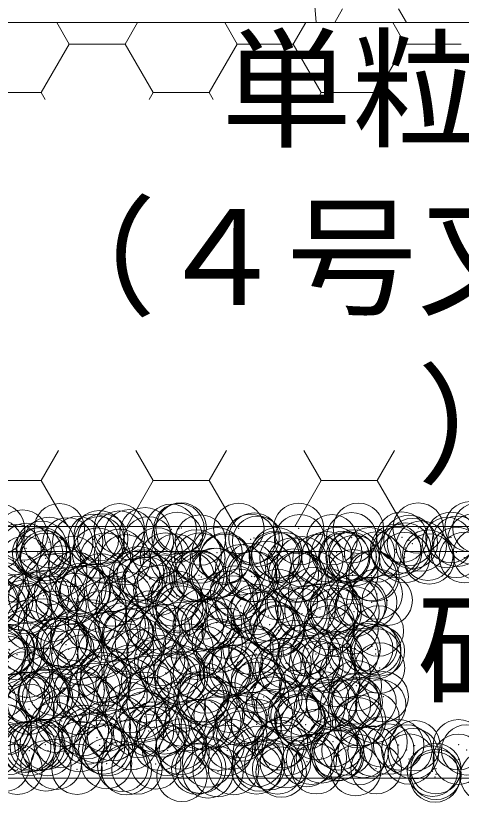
# Model space of a CAD drawing. Units: millimetres at full size; details may follow other scales. Extents: x 47228 to 87734, y -20408 to -2620.
# Drawn here: x 78688.6 to 78865.4, y -16026.1 to -15713.9 of the extents above; entities that cross this region are included whole.
import ezdxf
from ezdxf.enums import TextEntityAlignment as Align

# ---------------------------------------------------------------- set-up
doc = ezdxf.new("R2010")
doc.units = ezdxf.units.MM
doc.header["$LTSCALE"] = 40
doc.header["$PDMODE"] = 32
doc.header["$PDSIZE"] = 20
doc.linetypes.add('USER1', pattern=[1.35, 0.75, -0.6])
for name, color, linetype, lineweight in [('0_2', 7, 'Continuous', 5), ('本体', 2, 'Continuous', 13), ('ﾊｯﾁﾝｸﾞ', 7, 'Continuous', 5)]:
    doc.layers.add(name, color=color, linetype=linetype, lineweight=lineweight)
doc.styles.add('ＭＳ ゴシック', font='')
doc.styles.get('ＭＳ ゴシック').set_extended_font_data('MS Gothic')

msp = doc.modelspace()

# ---------------------------------------------------------------- linework, layer by layer
at = {"layer": '本体'}
for p, q in [((78798.8, -15616.6), (78807.89, -15716.6)), ((78648.8, -15716.6), (79098.8, -15716.6))]:
    msp.add_line(p, q, dxfattribs=at)
at = {"layer": 'ﾊｯﾁﾝｸﾞ'}
for p, q in [((78815.18, -15716.6), (78818.34, -15711.14)), ((78843.72, -15716.6), (78840.56, -15711.14)), ((78709.84, -15725.14), (78704.91, -15716.6)), ((78732.06, -15725.14), (78736.99, -15716.6)), ((78776.51, -15725.14), (78771.58, -15716.6)), ((78798.74, -15725.14), (78803.67, -15716.6)), ((78843.19, -15725.14), (78838.26, -15716.6)), ((78698.72, -15744.38), (78709.84, -15725.14)), ((78709.84, -15725.14), (78732.06, -15725.14)), ((78743.17, -15744.39), (78732.06, -15725.14)), ((78765.4, -15744.38), (78776.51, -15725.14)), ((78776.51, -15725.14), (78798.74, -15725.14)), ((78809.85, -15744.39), (78798.74, -15725.14)), ((78832.07, -15744.38), (78843.19, -15725.14)), ((78843.19, -15725.14), (78865.41, -15725.14)), ((78676.5, -15744.39), (78698.73, -15744.39)), ((78700.34, -15747.18), (78698.72, -15744.39)), ((78741.56, -15747.18), (78743.17, -15744.38)), ((78743.18, -15744.39), (78765.4, -15744.39)), ((78767.01, -15747.18), (78765.4, -15744.39)), ((78808.24, -15747.18), (78809.85, -15744.38)), ((78809.85, -15744.39), (78832.07, -15744.39)), ((78833.69, -15747.18), (78832.07, -15744.39)), ((78698.72, -15898.36), (78705.61, -15886.43)), ((78743.17, -15898.36), (78736.29, -15886.43)), ((78765.4, -15898.36), (78772.29, -15886.43)), ((78809.85, -15898.36), (78802.96, -15886.43)), ((78832.07, -15898.36), (78838.96, -15886.43)), ((78676.5, -15898.36), (78698.73, -15898.36)), ((78709.25, -15916.6), (78698.72, -15898.36)), ((78732.65, -15916.6), (78743.17, -15898.36)), ((78743.18, -15898.36), (78765.4, -15898.36)), ((78775.93, -15916.6), (78765.4, -15898.36)), ((78799.32, -15916.6), (78809.85, -15898.36)), ((78809.85, -15898.36), (78832.07, -15898.36)), ((78842.6, -15916.6), (78832.07, -15898.36))]:
    msp.add_line(p, q, dxfattribs=at)
at = {"layer": 'ﾊｯﾁﾝｸﾞ', "linetype": 'USER1', "lineweight": 9}
msp.add_lwpolyline([(79108.8, -15706.6), (79358.8, -15706.6), (79358.8, -15926.6), (78388.8, -15926.6), (78388.8, -15706.6), (78638.8, -15706.6)], dxfattribs=at)
at = {"layer": 'ﾊｯﾁﾝｸﾞ', "lineweight": 20}
for points in [[(79348.8, -15716.6), (79348.8, -15916.6), (78398.8, -15916.6), (78398.8, -15716.6)], [(78398.8, -15916.6), (79348.8, -15916.6), (79348.8, -16016.6), (78398.8, -16016.6)]]:
    msp.add_lwpolyline(points, close=True, dxfattribs=at)
at = {"layer": 'ﾊｯﾁﾝｸﾞ'}
for p in [(78682.21, -15917.58), (78705.94, -15917.54), (78729.67, -15917.5), (78750.3, -15917.73), (78753.4, -15917.45), (78754.27, -15917.21), (78777.13, -15917.41), (78800.86, -15917.37), (78824.58, -15917.32), (78848.31, -15917.28), (78868.92, -15916.75), (78872.04, -15917.24), (78691.25, -15920.02), (78721.74, -15920.28), (78723.15, -15921.57), (78729.79, -15920.43), (78733.76, -15919.91), (78739.95, -15919.09), (78752.68, -15920.95), (78783.17, -15921.22), (78821.87, -15921.13), (78841.82, -15920.87), (78861.31, -15920.97), (78870.05, -15921.69), (78681.25, -15923.67), (78698.93, -15924.49), (78701.83, -15922.93), (78709.28, -15923.13), (78713.25, -15922.61), (78719.44, -15921.79), (78721.78, -15922.68), (78741.27, -15922.77), (78761.85, -15922.03), (78781.8, -15921.77), (78784.58, -15922.5), (78801.29, -15921.87), (78814.11, -15921.89), (78844.61, -15922.15), (78846.01, -15923.44), (78849.54, -15924.39), (78859.89, -15923.03), (78863.85, -15922.51), (78688.77, -15925.83), (78692.74, -15925.31), (78697.31, -15927.2), (78698.84, -15926.97), (78721.04, -15927.16), (78729.78, -15927.64), (78744.77, -15927.12), (78760.27, -15927.9), (78768.5, -15927.08), (78792.23, -15927.03), (78815.96, -15926.99), (78822.83, -15927.91), (78829.02, -15927.09), (78839.37, -15925.73), (78839.69, -15926.95), (78843.34, -15925.21), (78863.42, -15926.9), (78872.07, -15927.76), (78692.01, -15930.47), (78700.24, -15928.25), (78700.52, -15929.25), (78711.5, -15930.56), (78724.25, -15929.21), (78732.08, -15929.82), (78747.98, -15929.17), (78752.03, -15929.57), (78761.67, -15929.19), (78771.52, -15929.66), (78771.71, -15929.12), (78791.21, -15928.58), (78792.1, -15928.92), (78795.44, -15929.08), (78802.32, -15930.61), (78808.51, -15929.79), (78812.05, -15928.66), (78818.86, -15928.43), (78819.17, -15929.04), (78821.7, -15928.84), (78823.1, -15930.13), (78831.54, -15928.76), (78842.9, -15928.99), (78852.12, -15928.02), (78852.64, -15929.51), (78866.63, -15928.95), (78777.84, -15933.83), (78781.81, -15933.31), (78788, -15932.5), (78798.35, -15931.13), (78688.36, -15936.66), (78706.87, -15934.33), (78712.09, -15936.62), (78722.26, -15937.36), (78735.82, -15936.58), (78737.36, -15934.59), (78738.76, -15935.88), (78757.33, -15936.53), (78759.55, -15936.54), (78761.3, -15936.01), (78762.33, -15936.71), (78767.49, -15935.2), (78768.3, -15935.26), (78782.28, -15936.46), (78783.28, -15936.49), (78798.79, -15935.53), (78800.2, -15936.81), (78801.77, -15936.55), (78807.01, -15936.45), (78822.35, -15935.81), (78829.73, -15936.2), (78830.74, -15936.41), (78681.73, -15938.36), (78702.31, -15937.61), (78736.82, -15939.23), (78740.78, -15938.71), (78741.75, -15937.45), (78746.98, -15937.9), (78683.96, -15941.02), (78705.96, -15943.3), (78714.45, -15941.28), (78715.86, -15942.57), (78716.31, -15941.93), (78720.27, -15941.41), (78726.47, -15940.6), (78745.39, -15941.95), (78775.89, -15942.21), (78777.29, -15943.5), (78792.58, -15943.6), (78806.83, -15942.89), (78812.53, -15943.35), (78832.02, -15943.44), (78679.73, -15946.33), (78685.45, -15946), (78692.49, -15945.15), (78695.8, -15944.63), (78699.76, -15944.11), (78703.46, -15946.29), (78711.98, -15945.25), (78727.19, -15946.24), (78732.56, -15944.5), (78750.92, -15946.2), (78752.51, -15944.25), (78772, -15944.34), (78774.65, -15946.16), (78798.38, -15946.11), (78822.11, -15946.07), (78829.86, -15946.71), (78836.05, -15945.9), (78679.25, -15946.81), (78682.95, -15948.38), (78691.55, -15947.97), (78692.95, -15949.25), (78706.68, -15948.33), (78722.49, -15948.64), (78730.41, -15948.29), (78752.98, -15948.9), (78754.14, -15948.25), (78777.87, -15948.2), (78783.92, -15949.58), (78801.6, -15948.16), (78809.34, -15949.41), (78814.41, -15949.84), (78815.54, -15948.6), (78825.33, -15948.12), (78825.89, -15947.24), (78702.79, -15952.3), (78722.74, -15952.04), (78742.23, -15952.14), (78754.38, -15950.19), (78762.81, -15951.39), (78782.76, -15951.14), (78784.87, -15952.64), (78788.83, -15952.12), (78795.03, -15951.3), (78802.25, -15951.23), (78805.38, -15949.94), (78815.81, -15951.12), (78822.83, -15950.49), (78682.21, -15953.04), (78694.51, -15955.75), (78699.58, -15955.33), (78718.24, -15955.7), (78730.07, -15955.59), (78741.97, -15955.66), (78764.36, -15955.34), (78765.7, -15955.62), (78768.32, -15954.82), (78774.52, -15954), (78789.43, -15955.57), (78813.16, -15955.53), (78731.48, -15956.88), (78733.04, -15959.19), (78743.84, -15958.04), (78747.81, -15957.52), (78752.99, -15958.93), (78754.01, -15956.7), (78761.01, -15956.26), (78772.48, -15959.03), (78791.5, -15956.53), (78792.91, -15957.81), (78793.06, -15958.28), (78813.01, -15958.03), (78822.44, -15957.2), (78832.5, -15958.12), (78692.97, -15959.83), (78707.17, -15962.28), (78712.46, -15959.93), (78712.98, -15962.1), (78723.33, -15960.74), (78727.3, -15960.22), (78733.49, -15959.4), (78685.89, -15965.41), (78692.47, -15964.8), (78702.82, -15963.44), (78706.79, -15962.92), (78708.57, -15963.57), (78709.62, -15965.37), (78733.35, -15965.32), (78738.11, -15962.95), (78757.08, -15965.28), (78768.6, -15963.21), (78770, -15964.5), (78780.81, -15965.24), (78799.54, -15963.89), (78804.54, -15965.19), (78823.31, -15965.17), (78828.27, -15965.15), (78830.03, -15964.15), (78831.43, -15965.44), (78682.31, -15966.14), (78682.69, -15967.72), (78686.28, -15965.62), (78689.1, -15967.46), (78703.27, -15966.98), (78712.83, -15967.41), (78723.22, -15966.72), (78736.56, -15967.37), (78742.71, -15966.82), (78760.29, -15967.33), (78763.29, -15966.08), (78783.24, -15965.82), (78784.02, -15967.28), (78802.73, -15965.92), (78807.75, -15967.24), (78816.37, -15968.22), (78822.56, -15967.4), (78831.48, -15967.2), (78832.91, -15966.04), (78684.26, -15968.97), (78685.66, -15970.25), (78715.2, -15969.64), (78745.69, -15969.9), (78747.09, -15971.19), (78776.63, -15970.58), (78791.89, -15971.44), (78795.86, -15970.92), (78802.05, -15970.1), (78807.12, -15970.84), (78812.4, -15968.74), (78693.45, -15974.52), (78700.67, -15974.83), (78712.94, -15974.61), (78724.4, -15974.78), (78733.52, -15973.87), (78748.13, -15974.74), (78753.47, -15973.61), (78771.38, -15974.14), (78771.86, -15974.7), (78772.96, -15973.71), (78775.35, -15973.62), (78781.54, -15972.8), (78793.54, -15972.97), (78795.59, -15974.65), (78808.53, -15972.12), (78813.49, -15972.71), (78819.32, -15974.61), (78832.98, -15972.81), (78692.29, -15976.33), (78722.78, -15976.59), (78724.19, -15977.88), (78750.87, -15976.84), (78753.72, -15977.26), (78754.84, -15976.32), (78761.03, -15975.5), (78784.22, -15977.53), (78720.01, -15980.91), (78730.36, -15979.54), (78734.32, -15979.02), (78740.52, -15978.21), (78763.77, -15980.76), (78783.72, -15980.5), (78785.62, -15978.81), (78803.21, -15980.6), (78815.16, -15978.2), (78823.79, -15979.86), (78683.17, -15982.4), (78699.5, -15983.61), (78699.88, -15983.28), (78703.75, -15981.66), (78709.85, -15982.24), (78713.81, -15981.72), (78723.7, -15981.41), (78730.82, -15983.95), (78743.19, -15981.5), (78678.99, -15986.31), (78689.34, -15984.94), (78692.04, -15984.49), (78693.3, -15984.42), (78695.25, -15986.54), (78701.28, -15984.56), (78715.77, -15984.45), (78718.98, -15986.5), (78739.5, -15984.41), (78742.71, -15986.45), (78761.31, -15984.21), (78762.71, -15985.5), (78763.23, -15984.36), (78766.44, -15986.41), (78786.96, -15984.32), (78790.17, -15986.37), (78792.25, -15984.89), (78810.69, -15984.28), (78813.9, -15986.32), (78822.74, -15985.15), (78823.4, -15987.02), (78824.14, -15986.44), (78829.59, -15986.21), (78834.42, -15984.23), (78693.93, -15989.2), (78713.42, -15989.29), (78734, -15988.55), (78753.95, -15988.3), (78773.44, -15988.39), (78794.02, -15987.65), (78798.92, -15990.25), (78802.88, -15989.72), (78809.08, -15988.91), (78813.97, -15987.39), (78819.43, -15987.55), (78833.46, -15987.49), (78707.91, -15990.64), (78738.4, -15990.9), (78739.81, -15992.19), (78769.34, -15991.57), (78778.41, -15992.95), (78782.37, -15992.42), (78788.57, -15991.61), (78799.83, -15991.84), (78801.24, -15993.12), (78830.77, -15992.51), (78683.09, -15993.95), (78704.23, -15996.34), (78706.82, -15993.91), (78724.18, -15996.09), (78730.55, -15993.87), (78743.67, -15996.18), (78754.28, -15993.82), (78757.9, -15995.65), (78761.86, -15995.12), (78764.25, -15995.44), (78768.06, -15994.31), (78778.01, -15993.78), (78784.2, -15995.19), (78801.74, -15993.74), (78803.69, -15995.28), (78824.27, -15994.54), (78825.47, -15993.69), (78683.65, -15997.08), (78685, -15997.33), (78715.49, -15997.59), (78716.9, -15998.88), (78727.03, -15999.71), (78737.38, -15998.35), (78741.35, -15997.83), (78746.44, -15998.26), (78747.54, -15997.01), (78776.93, -15998.52), (78778.33, -15999.81), (78807.87, -15999.2), (78706.52, -16002.41), (78716.87, -16001.05), (78720.84, -16000.53), (78794.5, -16002.33), (78814.45, -16002.08), (78833.94, -16002.17), (78679.82, -16005.93), (78686.01, -16005.11), (78692.59, -16004.28), (78693.99, -16005.56), (78694.41, -16003.88), (78696.36, -16003.75), (78698.2, -16003.57), (78700.33, -16003.23), (78701.41, -16005.62), (78713.9, -16003.97), (78721.93, -16003.53), (78723.53, -16004.95), (78725.14, -16005.58), (78734.48, -16003.23), (78745.66, -16003.49), (78748.87, -16005.53), (78754.02, -16005.21), (78754.43, -16002.98), (78769.38, -16003.44), (78772.6, -16005.49), (78773.92, -16003.07), (78784.96, -16005.89), (78793.11, -16003.4), (78796.33, -16005.45), (78816.84, -16003.36), (78820.06, -16005.4), (78830.42, -16005.83), (78836.62, -16005.01), (78840.57, -16003.31), (78843.79, -16005.36), (78846.97, -16003.65), (78864.3, -16003.27), (78867.52, -16005.32), (78755.42, -16006.5), (78805.94, -16009.05), (78809.91, -16008.53), (78815.45, -16006.15), (78816.1, -16007.71), (78816.86, -16007.43), (78826.45, -16006.35), (78844.7, -16008.97), (78846.39, -16006.82), (78864.19, -16009.06), (78684.13, -16011.77), (78700.62, -16011.64), (78704.71, -16011.03), (78724.66, -16010.77), (78731.11, -16011.9), (78744.15, -16010.86), (78764.73, -16010.12), (78784.68, -16009.87), (78785.43, -16011.75), (78789.4, -16011.23), (78795.59, -16010.41), (78804.17, -16009.96), (78824.75, -16009.22), (78689.25, -16013.03), (78712.98, -16012.99), (78732.52, -16013.19), (78736.71, -16012.95), (78760.44, -16012.9), (78762.05, -16012.57), (78764.92, -16014.45), (78768.89, -16013.93), (78775.08, -16013.11), (78784.17, -16012.86), (78792.54, -16012.84), (78793.95, -16014.12), (78807.9, -16012.82), (78823.49, -16013.51), (78831.63, -16012.77), (78853.98, -16013.77), (78855.36, -16012.73), (78855.38, -16015.06), (78754.57, -16015.81), (78855, -16016.11), (78874.95, -16015.86)]:
    msp.add_point(p, dxfattribs=at)

# ---------------------------------------------------------------- texts
at = {"layer": '0_2', "style": 'ＭＳ ゴシック'}
msp.add_text('砂', height=37.98, dxfattribs=at).set_placement((78873.8, -15966.6), align=Align.MIDDLE_CENTER)
at = {"layer": 'ﾊｯﾁﾝｸﾞ', "style": 'ＭＳ ゴシック'}
for s, p in [('\u3000単粒度砕石', (78718.4, -15724.04)), ('（４号又は５号', (78692.5, -15790.7)), ('）', (78847.9, -15857.37))]:
    msp.add_text(s, height=37.98, dxfattribs=at).set_placement(p, align=Align.TOP_LEFT)

doc.saveas('drawing.dxf')
